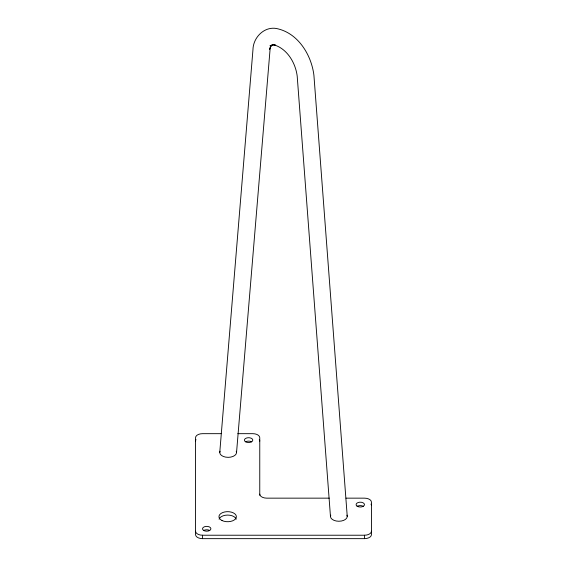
<?xml version="1.0" encoding="UTF-8"?>
<svg xmlns="http://www.w3.org/2000/svg" width="567" height="567" viewBox="0 0 567 567"><rect width="100%" height="100%" fill="white"/><g stroke="black" fill="none" stroke-linecap="round" stroke-linejoin="round"><path stroke-width="0.85" d="M219.755 452.487L252.96 49.733C253.158 36.905 265.321 25.118 278.397 28.96C298.731 34.126 311.489 55.431 313.912 75.255L347.245 516.409M236.545 452.501L270.246 47.274M270.005 48.046L269.509 49.577L270.558 46.962L272.21 44.758M270.36 46.494L272.451 45.034L269.991 45.771L272.543 45.034L275.413 45.077L272.947 44.545C286.824 48.075 295.535 62.618 297.2 76.155L330.462 516.402M221.045 433.67L202.525 433.67A6.981 4.033 0 0 0 195.544 437.703L195.544 534.617A6.981 4.033 0 0 0 202.525 538.65L364.475 538.65A6.981 4.033 0 0 0 371.456 534.617L371.456 502.185A6.981 4.033 0 0 0 364.475 498.152L345.983 498.152M237.8 433.67L252.783 433.67A6.981 4.033 0 0 1 259.764 437.703L259.764 495.26M329.257 498.152L266.745 498.152A6.981 4.033 0 0 1 259.764 494.126M195.544 531.201A6.981 4.033 0 0 0 202.525 535.227L364.475 535.227A6.981 4.033 0 0 0 371.456 531.201M364.475 535.227L364.475 538.65M202.525 535.227L202.525 538.65M346.961 515.155A8.392 4.848 0 0 1 338.846 521.25A8.392 4.848 0 0 1 330.745 515.148M236.255 451.24A8.392 4.848 0 0 1 228.14 457.342A8.392 4.848 0 0 1 220.046 451.233M219.075 519.195A8.725 5.039 0 0 1 227.658 515.077A8.725 5.039 0 0 1 236.233 519.195M245.639 441.828A4.189 2.417 0 0 1 251.557 441.828M203.751 530.492A4.189 2.417 0 0 1 209.677 530.492M357.323 506.31A4.189 2.417 0 0 1 363.249 506.31M195.544 441.119A6.981 4.033 0 0 1 196.033 439.638M259.275 439.638A6.981 4.033 0 0 1 259.764 441.119M370.967 504.12A6.981 4.033 0 0 1 371.456 505.601M221.995 520.52A8.725 5.039 0 0 0 236.233 517.607A8.725 5.039 0 0 0 224.745 511.944A8.725 5.039 0 0 0 221.995 520.52M245.313 441.622A4.189 2.417 0 0 0 252.492 441.013A4.189 2.417 0 0 0 247.985 437.724A4.189 2.417 0 0 0 245.313 441.622M203.433 530.287A4.189 2.417 0 0 0 210.612 529.67A4.189 2.417 0 0 0 206.105 526.389A4.189 2.417 0 0 0 203.433 530.287M357.004 506.104A4.189 2.417 0 0 0 364.177 505.495A4.189 2.417 0 0 0 359.676 502.206A4.189 2.417 0 0 0 357.004 506.104"/></g></svg>
